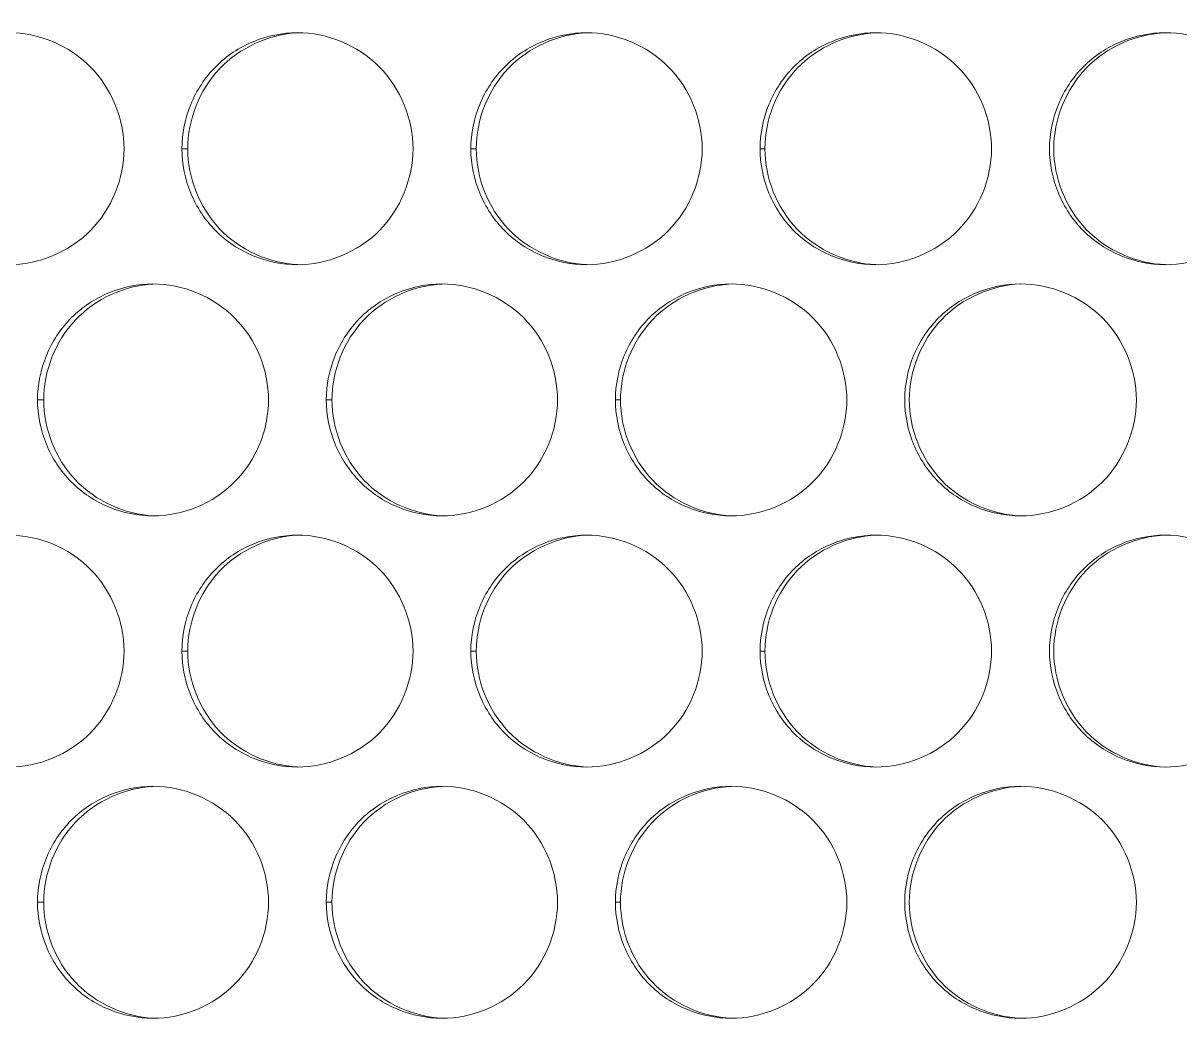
# Model space of a CAD drawing. Header units: millimetres. Extents: x 1177 to 4147, y 93 to 2194.
# Drawn here: x 1726.67 to 1756.59, y 1745.56 to 1771.54 of the extents above; entities that cross this region are included whole.
import ezdxf

# ---------------------------------------------------------------- set-up
doc = ezdxf.new("R2010")
doc.units = ezdxf.units.MM
doc.header["$LTSCALE"] = 0.1
doc.layers.get('0').update_dxf_attribs({"lineweight": 13})
doc.layers.add('标注', color=251, linetype='Continuous', lineweight=9)

msp = doc.modelspace()

# ---------------------------------------------------------------- linework, layer by layer
for radius, start, end in [(196.75, 204.56225, 43.01001), (177.334, 204.90538, 48.55999), (177.047, 204.9052, 48.6494), (168.077, 204.78787, 51.55568), (165.455, 204.70676, 52.44821), (156.5, 204.24844, 55.64881), (156.25, 204.23139, 55.74165), (155.11, 204.1505, 56.16753), (155, 204.14243, 56.20879)]:
    msp.add_arc((1812.49, 1686.895), radius, start, end)
at = {"layer": '标注'}
for p, q in [((1730.932, 1768.294), (1730.779, 1768.294)), ((1738.392, 1768.294), (1738.252, 1768.294)), ((1745.858, 1768.294), (1745.733, 1768.294)), ((1727.205, 1761.799), (1727.044, 1761.799)), ((1727.205, 1761.799), (1727.044, 1761.799)), ((1734.661, 1761.799), (1734.515, 1761.799)), ((1734.661, 1761.799), (1734.515, 1761.799)), ((1742.124, 1761.799), (1741.992, 1761.799)), ((1742.124, 1761.799), (1741.992, 1761.799)), ((1730.932, 1755.303), (1730.779, 1755.303)), ((1738.392, 1755.303), (1738.252, 1755.303)), ((1745.858, 1755.303), (1745.733, 1755.303)), ((1727.205, 1748.808), (1727.044, 1748.808)), ((1727.205, 1748.808), (1727.044, 1748.808)), ((1734.661, 1748.808), (1734.515, 1748.808)), ((1734.661, 1748.808), (1734.515, 1748.808)), ((1742.124, 1748.808), (1741.992, 1748.808)), ((1742.124, 1748.808), (1741.992, 1748.808))]:
    msp.add_line(p, q, dxfattribs=at)
msp.add_spline([(2027.49, 1819.182), (1864.296, 1806.369), (1766.772, 1737.15), (1658.757, 1615.796), (1597.49, 1595.163)], degree=3, dxfattribs=at)
for points, knots in [([(1729.285, 1768.294), (1729.285, 1769.059), (1728.65, 1770.65), (1727.06, 1771.294), (1726.298, 1771.294)], [0, 0, 0, 0, 0.50079, 1, 1, 1, 1]), ([(1733.772, 1771.29), (1733.033, 1771.253), (1731.525, 1770.578), (1730.932, 1769.036), (1730.932, 1768.294)], [0, 0, 0, 0, 0.499023, 1, 1, 1, 1]), ([(1736.757, 1768.294), (1736.757, 1769.059), (1736.122, 1770.651), (1734.53, 1771.294), (1733.767, 1771.294)], [0, 0, 0, 0, 0.500619, 1, 1, 1, 1]), ([(1741.248, 1771.291), (1740.506, 1771.257), (1738.989, 1770.586), (1738.392, 1769.039), (1738.392, 1768.294)], [0, 0, 0, 0, 0.499178, 1, 1, 1, 1]), ([(1744.236, 1768.294), (1744.236, 1769.059), (1743.599, 1770.652), (1742.007, 1771.294), (1741.244, 1771.294)], [0, 0, 0, 0, 0.500464, 1, 1, 1, 1]), ([(1748.73, 1771.291), (1747.986, 1771.261), (1746.46, 1770.593), (1745.858, 1769.041), (1745.858, 1768.294)], [0, 0, 0, 0, 0.499318, 1, 1, 1, 1]), ([(1751.721, 1768.294), (1751.721, 1769.059), (1751.083, 1770.652), (1749.491, 1771.294), (1748.726, 1771.294)], [0, 0, 0, 0, 0.500325, 1, 1, 1, 1]), ([(1756.218, 1771.292), (1755.471, 1771.265), (1753.937, 1770.601), (1753.33, 1769.043), (1753.33, 1768.294)], [0, 0, 0, 0, 0.499443, 1, 1, 1, 1]), ([(1759.212, 1768.294), (1759.212, 1769.059), (1758.573, 1770.653), (1756.979, 1771.294), (1756.215, 1771.294)], [0, 0, 0, 0, 0.500202, 1, 1, 1, 1]), ([(1732.625, 1771.062), (1732.265, 1770.913), (1731.595, 1770.473), (1731.158, 1769.801), (1731.009, 1769.441)], [0, 0, 0, 0, 0.499769, 1, 1, 1, 1]), ([(1740.1, 1771.062), (1739.741, 1770.913), (1739.07, 1770.473), (1738.632, 1769.801), (1738.483, 1769.441)], [0, 0, 0, 0, 0.499856, 1, 1, 1, 1]), ([(1747.582, 1771.062), (1747.222, 1770.913), (1746.551, 1770.473), (1746.112, 1769.801), (1745.964, 1769.441)], [0, 0, 0, 0, 0.499934, 1, 1, 1, 1]), ([(1755.069, 1771.062), (1754.71, 1770.913), (1754.038, 1770.473), (1753.599, 1769.801), (1753.45, 1769.441)], [0, 0, 0, 0, 0.500004, 1, 1, 1, 1]), ([(1726.298, 1765.294), (1727.06, 1765.294), (1728.65, 1765.937), (1729.285, 1767.529), (1729.285, 1768.294)], [0, 0, 0, 0, 0.49921, 1, 1, 1, 1]), ([(1730.932, 1768.294), (1730.932, 1767.551), (1731.525, 1766.009), (1733.033, 1765.335), (1733.772, 1765.297)], [0, 0, 0, 0, 0.500977, 1, 1, 1, 1]), ([(1733.767, 1765.294), (1734.53, 1765.294), (1736.122, 1765.936), (1736.757, 1767.529), (1736.757, 1768.294)], [0, 0, 0, 0, 0.499381, 1, 1, 1, 1]), ([(1738.392, 1768.294), (1738.392, 1767.549), (1738.989, 1766.002), (1740.506, 1765.331), (1741.248, 1765.297)], [0, 0, 0, 0, 0.500822, 1, 1, 1, 1]), ([(1741.244, 1765.294), (1742.007, 1765.294), (1743.599, 1765.936), (1744.236, 1767.529), (1744.236, 1768.294)], [0, 0, 0, 0, 0.499536, 1, 1, 1, 1]), ([(1745.858, 1768.294), (1745.858, 1767.547), (1746.46, 1765.994), (1747.986, 1765.327), (1748.73, 1765.296)], [0, 0, 0, 0, 0.500682, 1, 1, 1, 1]), ([(1748.726, 1765.294), (1749.491, 1765.294), (1751.083, 1765.935), (1751.721, 1767.529), (1751.721, 1768.294)], [0, 0, 0, 0, 0.499675, 1, 1, 1, 1]), ([(1753.33, 1768.294), (1753.33, 1767.545), (1753.937, 1765.987), (1755.471, 1765.323), (1756.218, 1765.296)], [0, 0, 0, 0, 0.500557, 1, 1, 1, 1]), ([(1756.215, 1765.294), (1756.979, 1765.294), (1758.573, 1765.935), (1759.212, 1767.529), (1759.212, 1768.294)], [0, 0, 0, 0, 0.499798, 1, 1, 1, 1]), ([(1731.009, 1767.147), (1731.158, 1766.787), (1731.595, 1766.115), (1732.265, 1765.675), (1732.625, 1765.526)], [0, 0, 0, 0, 0.500231, 1, 1, 1, 1]), ([(1738.483, 1767.147), (1738.632, 1766.787), (1739.07, 1766.115), (1739.741, 1765.675), (1740.1, 1765.526)], [0, 0, 0, 0, 0.500144, 1, 1, 1, 1]), ([(1745.964, 1767.147), (1746.112, 1766.787), (1746.551, 1766.115), (1747.222, 1765.675), (1747.582, 1765.526)], [0, 0, 0, 0, 0.500066, 1, 1, 1, 1]), ([(1753.45, 1767.147), (1753.599, 1766.787), (1754.038, 1766.115), (1754.71, 1765.675), (1755.069, 1765.526)], [0, 0, 0, 0, 0.499996, 1, 1, 1, 1]), ([(1730.036, 1764.795), (1729.299, 1764.755), (1727.795, 1764.079), (1727.205, 1762.54), (1727.205, 1761.799)], [0, 0, 0, 0, 0.49894, 1, 1, 1, 1]), ([(1730.036, 1764.795), (1729.299, 1764.755), (1727.795, 1764.079), (1727.205, 1762.54), (1727.205, 1761.799)], [0, 0, 0, 0, 0.49894, 1, 1, 1, 1]), ([(1728.889, 1764.567), (1728.531, 1764.417), (1727.861, 1763.977), (1727.423, 1763.306), (1727.275, 1762.946)], [0, 0, 0, 0, 0.499722, 1, 1, 1, 1]), ([(1728.889, 1764.567), (1728.531, 1764.417), (1727.861, 1763.977), (1727.423, 1763.306), (1727.275, 1762.946)], [0, 0, 0, 0, 0.499722, 1, 1, 1, 1]), ([(1733.02, 1761.799), (1733.02, 1762.564), (1732.385, 1764.156), (1730.794, 1764.799), (1730.032, 1764.799)], [0, 0, 0, 0, 0.500703, 1, 1, 1, 1]), ([(1733.02, 1761.799), (1733.02, 1762.564), (1732.385, 1764.156), (1730.794, 1764.799), (1730.032, 1764.799)], [0, 0, 0, 0, 0.500703, 1, 1, 1, 1]), ([(1737.509, 1764.795), (1736.769, 1764.76), (1735.256, 1764.087), (1734.661, 1762.542), (1734.661, 1761.799)], [0, 0, 0, 0, 0.499102, 1, 1, 1, 1]), ([(1737.509, 1764.795), (1736.769, 1764.76), (1735.256, 1764.087), (1734.661, 1762.542), (1734.661, 1761.799)], [0, 0, 0, 0, 0.499102, 1, 1, 1, 1]), ([(1736.361, 1764.567), (1736.002, 1764.417), (1735.332, 1763.978), (1734.894, 1763.306), (1734.745, 1762.946)], [0, 0, 0, 0, 0.499813, 1, 1, 1, 1]), ([(1736.361, 1764.567), (1736.002, 1764.417), (1735.332, 1763.978), (1734.894, 1763.306), (1734.745, 1762.946)], [0, 0, 0, 0, 0.499813, 1, 1, 1, 1]), ([(1740.496, 1761.799), (1740.496, 1762.564), (1739.86, 1764.156), (1738.268, 1764.799), (1737.505, 1764.799)], [0, 0, 0, 0, 0.50054, 1, 1, 1, 1]), ([(1740.496, 1761.799), (1740.496, 1762.564), (1739.86, 1764.156), (1738.268, 1764.799), (1737.505, 1764.799)], [0, 0, 0, 0, 0.50054, 1, 1, 1, 1]), ([(1744.988, 1764.796), (1744.245, 1764.764), (1742.724, 1764.094), (1742.124, 1762.545), (1742.124, 1761.799)], [0, 0, 0, 0, 0.49925, 1, 1, 1, 1]), ([(1744.988, 1764.796), (1744.245, 1764.764), (1742.724, 1764.094), (1742.124, 1762.545), (1742.124, 1761.799)], [0, 0, 0, 0, 0.49925, 1, 1, 1, 1]), ([(1743.84, 1764.567), (1743.481, 1764.418), (1742.81, 1763.978), (1742.371, 1763.306), (1742.222, 1762.946)], [0, 0, 0, 0, 0.499896, 1, 1, 1, 1]), ([(1743.84, 1764.567), (1743.481, 1764.418), (1742.81, 1763.978), (1742.371, 1763.306), (1742.222, 1762.946)], [0, 0, 0, 0, 0.499896, 1, 1, 1, 1]), ([(1747.978, 1761.799), (1747.978, 1762.564), (1747.341, 1764.157), (1745.748, 1764.799), (1744.984, 1764.799)], [0, 0, 0, 0, 0.500393, 1, 1, 1, 1]), ([(1747.978, 1761.799), (1747.978, 1762.564), (1747.341, 1764.157), (1745.748, 1764.799), (1744.984, 1764.799)], [0, 0, 0, 0, 0.500393, 1, 1, 1, 1]), ([(1752.474, 1764.797), (1751.728, 1764.768), (1750.198, 1764.102), (1749.593, 1762.547), (1749.593, 1761.799)], [0, 0, 0, 0, 0.499382, 1, 1, 1, 1]), ([(1752.474, 1764.797), (1751.728, 1764.768), (1750.198, 1764.102), (1749.593, 1762.547), (1749.593, 1761.799)], [0, 0, 0, 0, 0.499382, 1, 1, 1, 1]), ([(1751.325, 1764.567), (1750.965, 1764.418), (1750.294, 1763.978), (1749.855, 1763.306), (1749.706, 1762.946)], [0, 0, 0, 0, 0.49997, 1, 1, 1, 1]), ([(1751.325, 1764.567), (1750.965, 1764.418), (1750.294, 1763.978), (1749.855, 1763.306), (1749.706, 1762.946)], [0, 0, 0, 0, 0.49997, 1, 1, 1, 1]), ([(1755.466, 1761.799), (1755.466, 1762.564), (1754.827, 1764.157), (1753.234, 1764.799), (1752.47, 1764.799)], [0, 0, 0, 0, 0.500261, 1, 1, 1, 1]), ([(1755.466, 1761.799), (1755.466, 1762.564), (1754.827, 1764.157), (1753.234, 1764.799), (1752.47, 1764.799)], [0, 0, 0, 0, 0.500261, 1, 1, 1, 1]), ([(1727.205, 1761.799), (1727.205, 1761.057), (1727.795, 1759.518), (1729.299, 1758.842), (1730.036, 1758.803)], [0, 0, 0, 0, 0.50106, 1, 1, 1, 1]), ([(1727.205, 1761.799), (1727.205, 1761.057), (1727.795, 1759.518), (1729.299, 1758.842), (1730.036, 1758.803)], [0, 0, 0, 0, 0.50106, 1, 1, 1, 1]), ([(1730.032, 1758.799), (1730.794, 1758.799), (1732.385, 1759.442), (1733.02, 1761.034), (1733.02, 1761.799)], [0, 0, 0, 0, 0.499297, 1, 1, 1, 1]), ([(1730.032, 1758.799), (1730.794, 1758.799), (1732.385, 1759.442), (1733.02, 1761.034), (1733.02, 1761.799)], [0, 0, 0, 0, 0.499297, 1, 1, 1, 1]), ([(1734.661, 1761.799), (1734.661, 1761.055), (1735.256, 1759.51), (1736.769, 1758.838), (1737.509, 1758.802)], [0, 0, 0, 0, 0.500898, 1, 1, 1, 1]), ([(1734.661, 1761.799), (1734.661, 1761.055), (1735.256, 1759.51), (1736.769, 1758.838), (1737.509, 1758.802)], [0, 0, 0, 0, 0.500898, 1, 1, 1, 1]), ([(1737.505, 1758.799), (1738.268, 1758.799), (1739.86, 1759.441), (1740.496, 1761.034), (1740.496, 1761.799)], [0, 0, 0, 0, 0.49946, 1, 1, 1, 1]), ([(1737.505, 1758.799), (1738.268, 1758.799), (1739.86, 1759.441), (1740.496, 1761.034), (1740.496, 1761.799)], [0, 0, 0, 0, 0.49946, 1, 1, 1, 1]), ([(1742.124, 1761.799), (1742.124, 1761.053), (1742.724, 1759.503), (1744.245, 1758.833), (1744.988, 1758.801)], [0, 0, 0, 0, 0.50075, 1, 1, 1, 1]), ([(1742.124, 1761.799), (1742.124, 1761.053), (1742.724, 1759.503), (1744.245, 1758.833), (1744.988, 1758.801)], [0, 0, 0, 0, 0.50075, 1, 1, 1, 1]), ([(1744.984, 1758.799), (1745.748, 1758.799), (1747.341, 1759.44), (1747.978, 1761.033), (1747.978, 1761.799)], [0, 0, 0, 0, 0.499607, 1, 1, 1, 1]), ([(1744.984, 1758.799), (1745.748, 1758.799), (1747.341, 1759.44), (1747.978, 1761.033), (1747.978, 1761.799)], [0, 0, 0, 0, 0.499607, 1, 1, 1, 1]), ([(1749.593, 1761.799), (1749.593, 1761.051), (1750.198, 1759.495), (1751.728, 1758.829), (1752.474, 1758.801)], [0, 0, 0, 0, 0.500618, 1, 1, 1, 1]), ([(1749.593, 1761.799), (1749.593, 1761.051), (1750.198, 1759.495), (1751.728, 1758.829), (1752.474, 1758.801)], [0, 0, 0, 0, 0.500618, 1, 1, 1, 1]), ([(1752.47, 1758.799), (1753.234, 1758.799), (1754.827, 1759.44), (1755.466, 1761.033), (1755.466, 1761.799)], [0, 0, 0, 0, 0.499739, 1, 1, 1, 1]), ([(1752.47, 1758.799), (1753.234, 1758.799), (1754.827, 1759.44), (1755.466, 1761.033), (1755.466, 1761.799)], [0, 0, 0, 0, 0.499739, 1, 1, 1, 1]), ([(1727.275, 1760.651), (1727.423, 1760.292), (1727.861, 1759.62), (1728.531, 1759.18), (1728.889, 1759.03)], [0, 0, 0, 0, 0.500278, 1, 1, 1, 1]), ([(1727.275, 1760.651), (1727.423, 1760.292), (1727.861, 1759.62), (1728.531, 1759.18), (1728.889, 1759.03)], [0, 0, 0, 0, 0.500278, 1, 1, 1, 1]), ([(1734.745, 1760.651), (1734.894, 1760.291), (1735.332, 1759.62), (1736.002, 1759.18), (1736.361, 1759.03)], [0, 0, 0, 0, 0.500187, 1, 1, 1, 1]), ([(1734.745, 1760.651), (1734.894, 1760.291), (1735.332, 1759.62), (1736.002, 1759.18), (1736.361, 1759.03)], [0, 0, 0, 0, 0.500187, 1, 1, 1, 1]), ([(1742.222, 1760.651), (1742.371, 1760.291), (1742.81, 1759.62), (1743.481, 1759.18), (1743.84, 1759.03)], [0, 0, 0, 0, 0.500104, 1, 1, 1, 1]), ([(1742.222, 1760.651), (1742.371, 1760.291), (1742.81, 1759.62), (1743.481, 1759.18), (1743.84, 1759.03)], [0, 0, 0, 0, 0.500104, 1, 1, 1, 1]), ([(1749.706, 1760.651), (1749.855, 1760.291), (1750.294, 1759.619), (1750.965, 1759.18), (1751.325, 1759.03)], [0, 0, 0, 0, 0.50003, 1, 1, 1, 1]), ([(1749.706, 1760.651), (1749.855, 1760.291), (1750.294, 1759.619), (1750.965, 1759.18), (1751.325, 1759.03)], [0, 0, 0, 0, 0.50003, 1, 1, 1, 1]), ([(1729.285, 1755.303), (1729.285, 1756.068), (1728.65, 1757.66), (1727.06, 1758.303), (1726.298, 1758.303)], [0, 0, 0, 0, 0.50079, 1, 1, 1, 1]), ([(1733.772, 1758.3), (1733.033, 1758.262), (1731.525, 1757.588), (1730.932, 1756.046), (1730.932, 1755.303)], [0, 0, 0, 0, 0.499023, 1, 1, 1, 1]), ([(1736.757, 1755.303), (1736.757, 1756.068), (1736.122, 1757.661), (1734.53, 1758.303), (1733.767, 1758.303)], [0, 0, 0, 0, 0.500619, 1, 1, 1, 1]), ([(1741.248, 1758.3), (1740.506, 1758.266), (1738.989, 1757.595), (1738.392, 1756.048), (1738.392, 1755.303)], [0, 0, 0, 0, 0.499178, 1, 1, 1, 1]), ([(1744.236, 1755.303), (1744.236, 1756.069), (1743.599, 1757.661), (1742.007, 1758.303), (1741.244, 1758.303)], [0, 0, 0, 0, 0.500464, 1, 1, 1, 1]), ([(1748.73, 1758.301), (1747.986, 1758.271), (1746.46, 1757.603), (1745.858, 1756.05), (1745.858, 1755.303)], [0, 0, 0, 0, 0.499318, 1, 1, 1, 1]), ([(1751.721, 1755.303), (1751.721, 1756.069), (1751.083, 1757.662), (1749.491, 1758.303), (1748.726, 1758.303)], [0, 0, 0, 0, 0.500325, 1, 1, 1, 1]), ([(1756.218, 1758.302), (1755.471, 1758.275), (1753.937, 1757.61), (1753.33, 1756.053), (1753.33, 1755.303)], [0, 0, 0, 0, 0.499443, 1, 1, 1, 1]), ([(1759.212, 1755.303), (1759.212, 1756.069), (1758.573, 1757.663), (1756.979, 1758.303), (1756.215, 1758.303)], [0, 0, 0, 0, 0.500202, 1, 1, 1, 1]), ([(1732.625, 1758.072), (1732.265, 1757.922), (1731.595, 1757.482), (1731.158, 1756.811), (1731.009, 1756.451)], [0, 0, 0, 0, 0.499769, 1, 1, 1, 1]), ([(1740.1, 1758.072), (1739.741, 1757.922), (1739.07, 1757.482), (1738.632, 1756.811), (1738.483, 1756.451)], [0, 0, 0, 0, 0.499856, 1, 1, 1, 1]), ([(1747.582, 1758.072), (1747.222, 1757.922), (1746.551, 1757.483), (1746.112, 1756.811), (1745.964, 1756.451)], [0, 0, 0, 0, 0.499934, 1, 1, 1, 1]), ([(1755.069, 1758.072), (1754.71, 1757.922), (1754.038, 1757.483), (1753.599, 1756.811), (1753.45, 1756.451)], [0, 0, 0, 0, 0.500004, 1, 1, 1, 1]), ([(1726.298, 1752.303), (1727.06, 1752.303), (1728.65, 1752.947), (1729.285, 1754.539), (1729.285, 1755.303)], [0, 0, 0, 0, 0.49921, 1, 1, 1, 1]), ([(1730.932, 1755.303), (1730.932, 1754.561), (1731.525, 1753.019), (1733.033, 1752.345), (1733.772, 1752.307)], [0, 0, 0, 0, 0.500977, 1, 1, 1, 1]), ([(1733.767, 1752.303), (1734.53, 1752.303), (1736.122, 1752.946), (1736.757, 1754.538), (1736.757, 1755.303)], [0, 0, 0, 0, 0.499381, 1, 1, 1, 1]), ([(1738.392, 1755.303), (1738.392, 1754.559), (1738.989, 1753.011), (1740.506, 1752.34), (1741.248, 1752.306)], [0, 0, 0, 0, 0.500822, 1, 1, 1, 1]), ([(1741.244, 1752.303), (1742.007, 1752.303), (1743.599, 1752.945), (1744.236, 1754.538), (1744.236, 1755.303)], [0, 0, 0, 0, 0.499536, 1, 1, 1, 1]), ([(1745.858, 1755.303), (1745.858, 1754.556), (1746.46, 1753.004), (1747.986, 1752.336), (1748.73, 1752.306)], [0, 0, 0, 0, 0.500682, 1, 1, 1, 1]), ([(1748.726, 1752.303), (1749.491, 1752.303), (1751.083, 1752.945), (1751.721, 1754.538), (1751.721, 1755.303)], [0, 0, 0, 0, 0.499675, 1, 1, 1, 1]), ([(1753.33, 1755.303), (1753.33, 1754.554), (1753.937, 1752.997), (1755.471, 1752.332), (1756.218, 1752.305)], [0, 0, 0, 0, 0.500557, 1, 1, 1, 1]), ([(1756.215, 1752.303), (1756.979, 1752.303), (1758.573, 1752.944), (1759.212, 1754.538), (1759.212, 1755.303)], [0, 0, 0, 0, 0.499798, 1, 1, 1, 1]), ([(1731.009, 1754.156), (1731.158, 1753.796), (1731.595, 1753.125), (1732.265, 1752.685), (1732.625, 1752.535)], [0, 0, 0, 0, 0.500231, 1, 1, 1, 1]), ([(1738.483, 1754.156), (1738.632, 1753.796), (1739.07, 1753.124), (1739.741, 1752.685), (1740.1, 1752.535)], [0, 0, 0, 0, 0.500144, 1, 1, 1, 1]), ([(1745.964, 1754.156), (1746.112, 1753.796), (1746.551, 1753.124), (1747.222, 1752.685), (1747.582, 1752.535)], [0, 0, 0, 0, 0.500066, 1, 1, 1, 1]), ([(1753.45, 1754.156), (1753.599, 1753.796), (1754.038, 1753.124), (1754.71, 1752.685), (1755.069, 1752.535)], [0, 0, 0, 0, 0.499996, 1, 1, 1, 1]), ([(1730.036, 1751.804), (1729.299, 1751.765), (1727.795, 1751.089), (1727.205, 1749.55), (1727.205, 1748.808)], [0, 0, 0, 0, 0.49894, 1, 1, 1, 1]), ([(1730.036, 1751.804), (1729.299, 1751.765), (1727.795, 1751.089), (1727.205, 1749.55), (1727.205, 1748.808)], [0, 0, 0, 0, 0.49894, 1, 1, 1, 1]), ([(1733.02, 1748.808), (1733.02, 1749.573), (1732.385, 1751.165), (1730.794, 1751.808), (1730.032, 1751.808)], [0, 0, 0, 0, 0.500703, 1, 1, 1, 1]), ([(1733.02, 1748.808), (1733.02, 1749.573), (1732.385, 1751.165), (1730.794, 1751.808), (1730.032, 1751.808)], [0, 0, 0, 0, 0.500703, 1, 1, 1, 1]), ([(1737.509, 1751.805), (1736.769, 1751.769), (1735.256, 1751.097), (1734.661, 1749.552), (1734.661, 1748.808)], [0, 0, 0, 0, 0.499102, 1, 1, 1, 1]), ([(1737.509, 1751.805), (1736.769, 1751.769), (1735.256, 1751.097), (1734.661, 1749.552), (1734.661, 1748.808)], [0, 0, 0, 0, 0.499102, 1, 1, 1, 1]), ([(1740.496, 1748.808), (1740.496, 1749.573), (1739.86, 1751.166), (1738.268, 1751.808), (1737.505, 1751.808)], [0, 0, 0, 0, 0.50054, 1, 1, 1, 1]), ([(1740.496, 1748.808), (1740.496, 1749.573), (1739.86, 1751.166), (1738.268, 1751.808), (1737.505, 1751.808)], [0, 0, 0, 0, 0.50054, 1, 1, 1, 1]), ([(1744.988, 1751.806), (1744.245, 1751.773), (1742.724, 1751.104), (1742.124, 1749.554), (1742.124, 1748.808)], [0, 0, 0, 0, 0.49925, 1, 1, 1, 1]), ([(1744.988, 1751.806), (1744.245, 1751.773), (1742.724, 1751.104), (1742.124, 1749.554), (1742.124, 1748.808)], [0, 0, 0, 0, 0.49925, 1, 1, 1, 1]), ([(1747.978, 1748.808), (1747.978, 1749.573), (1747.341, 1751.167), (1745.748, 1751.808), (1744.984, 1751.808)], [0, 0, 0, 0, 0.500393, 1, 1, 1, 1]), ([(1747.978, 1748.808), (1747.978, 1749.573), (1747.341, 1751.167), (1745.748, 1751.808), (1744.984, 1751.808)], [0, 0, 0, 0, 0.500393, 1, 1, 1, 1]), ([(1752.474, 1751.806), (1751.728, 1751.777), (1750.198, 1751.111), (1749.593, 1749.556), (1749.593, 1748.808)], [0, 0, 0, 0, 0.499382, 1, 1, 1, 1]), ([(1752.474, 1751.806), (1751.728, 1751.777), (1750.198, 1751.111), (1749.593, 1749.556), (1749.593, 1748.808)], [0, 0, 0, 0, 0.499382, 1, 1, 1, 1]), ([(1755.466, 1748.808), (1755.466, 1749.573), (1754.827, 1751.167), (1753.234, 1751.808), (1752.47, 1751.808)], [0, 0, 0, 0, 0.500261, 1, 1, 1, 1]), ([(1755.466, 1748.808), (1755.466, 1749.573), (1754.827, 1751.167), (1753.234, 1751.808), (1752.47, 1751.808)], [0, 0, 0, 0, 0.500261, 1, 1, 1, 1]), ([(1728.889, 1751.576), (1728.531, 1751.427), (1727.861, 1750.987), (1727.423, 1750.315), (1727.275, 1749.955)], [0, 0, 0, 0, 0.499722, 1, 1, 1, 1]), ([(1728.889, 1751.576), (1728.531, 1751.427), (1727.861, 1750.987), (1727.423, 1750.315), (1727.275, 1749.955)], [0, 0, 0, 0, 0.499722, 1, 1, 1, 1]), ([(1736.361, 1751.576), (1736.002, 1751.427), (1735.332, 1750.987), (1734.894, 1750.315), (1734.745, 1749.955)], [0, 0, 0, 0, 0.499813, 1, 1, 1, 1]), ([(1736.361, 1751.576), (1736.002, 1751.427), (1735.332, 1750.987), (1734.894, 1750.315), (1734.745, 1749.955)], [0, 0, 0, 0, 0.499813, 1, 1, 1, 1]), ([(1743.84, 1751.576), (1743.481, 1751.427), (1742.81, 1750.987), (1742.371, 1750.315), (1742.222, 1749.955)], [0, 0, 0, 0, 0.499896, 1, 1, 1, 1]), ([(1743.84, 1751.576), (1743.481, 1751.427), (1742.81, 1750.987), (1742.371, 1750.315), (1742.222, 1749.955)], [0, 0, 0, 0, 0.499896, 1, 1, 1, 1]), ([(1751.325, 1751.576), (1750.965, 1751.427), (1750.294, 1750.987), (1749.855, 1750.315), (1749.706, 1749.955)], [0, 0, 0, 0, 0.49997, 1, 1, 1, 1]), ([(1751.325, 1751.576), (1750.965, 1751.427), (1750.294, 1750.987), (1749.855, 1750.315), (1749.706, 1749.955)], [0, 0, 0, 0, 0.49997, 1, 1, 1, 1]), ([(1727.205, 1748.808), (1727.205, 1748.067), (1727.795, 1746.527), (1729.299, 1745.851), (1730.036, 1745.812)], [0, 0, 0, 0, 0.50106, 1, 1, 1, 1]), ([(1727.205, 1748.808), (1727.205, 1748.067), (1727.795, 1746.527), (1729.299, 1745.851), (1730.036, 1745.812)], [0, 0, 0, 0, 0.50106, 1, 1, 1, 1]), ([(1730.032, 1745.808), (1730.794, 1745.808), (1732.385, 1746.451), (1733.02, 1748.043), (1733.02, 1748.808)], [0, 0, 0, 0, 0.499297, 1, 1, 1, 1]), ([(1730.032, 1745.808), (1730.794, 1745.808), (1732.385, 1746.451), (1733.02, 1748.043), (1733.02, 1748.808)], [0, 0, 0, 0, 0.499297, 1, 1, 1, 1]), ([(1734.661, 1748.808), (1734.661, 1748.065), (1735.256, 1746.52), (1736.769, 1745.847), (1737.509, 1745.812)], [0, 0, 0, 0, 0.500898, 1, 1, 1, 1]), ([(1734.661, 1748.808), (1734.661, 1748.065), (1735.256, 1746.52), (1736.769, 1745.847), (1737.509, 1745.812)], [0, 0, 0, 0, 0.500898, 1, 1, 1, 1]), ([(1737.505, 1745.808), (1738.268, 1745.808), (1739.86, 1746.451), (1740.496, 1748.043), (1740.496, 1748.808)], [0, 0, 0, 0, 0.49946, 1, 1, 1, 1]), ([(1737.505, 1745.808), (1738.268, 1745.808), (1739.86, 1746.451), (1740.496, 1748.043), (1740.496, 1748.808)], [0, 0, 0, 0, 0.49946, 1, 1, 1, 1]), ([(1742.124, 1748.808), (1742.124, 1748.062), (1742.724, 1746.512), (1744.245, 1745.843), (1744.988, 1745.811)], [0, 0, 0, 0, 0.50075, 1, 1, 1, 1]), ([(1742.124, 1748.808), (1742.124, 1748.062), (1742.724, 1746.512), (1744.245, 1745.843), (1744.988, 1745.811)], [0, 0, 0, 0, 0.50075, 1, 1, 1, 1]), ([(1744.984, 1745.808), (1745.748, 1745.808), (1747.341, 1746.45), (1747.978, 1748.043), (1747.978, 1748.808)], [0, 0, 0, 0, 0.499607, 1, 1, 1, 1]), ([(1744.984, 1745.808), (1745.748, 1745.808), (1747.341, 1746.45), (1747.978, 1748.043), (1747.978, 1748.808)], [0, 0, 0, 0, 0.499607, 1, 1, 1, 1]), ([(1749.593, 1748.808), (1749.593, 1748.06), (1750.198, 1746.505), (1751.728, 1745.839), (1752.474, 1745.81)], [0, 0, 0, 0, 0.500618, 1, 1, 1, 1]), ([(1749.593, 1748.808), (1749.593, 1748.06), (1750.198, 1746.505), (1751.728, 1745.839), (1752.474, 1745.81)], [0, 0, 0, 0, 0.500618, 1, 1, 1, 1]), ([(1752.47, 1745.808), (1753.234, 1745.808), (1754.827, 1746.449), (1755.466, 1748.043), (1755.466, 1748.808)], [0, 0, 0, 0, 0.499739, 1, 1, 1, 1]), ([(1752.47, 1745.808), (1753.234, 1745.808), (1754.827, 1746.449), (1755.466, 1748.043), (1755.466, 1748.808)], [0, 0, 0, 0, 0.499739, 1, 1, 1, 1]), ([(1727.275, 1747.661), (1727.423, 1747.301), (1727.861, 1746.63), (1728.531, 1746.189), (1728.889, 1746.04)], [0, 0, 0, 0, 0.500278, 1, 1, 1, 1]), ([(1727.275, 1747.661), (1727.423, 1747.301), (1727.861, 1746.63), (1728.531, 1746.189), (1728.889, 1746.04)], [0, 0, 0, 0, 0.500278, 1, 1, 1, 1]), ([(1734.745, 1747.661), (1734.894, 1747.301), (1735.332, 1746.629), (1736.002, 1746.189), (1736.361, 1746.04)], [0, 0, 0, 0, 0.500187, 1, 1, 1, 1]), ([(1734.745, 1747.661), (1734.894, 1747.301), (1735.332, 1746.629), (1736.002, 1746.189), (1736.361, 1746.04)], [0, 0, 0, 0, 0.500187, 1, 1, 1, 1]), ([(1742.222, 1747.661), (1742.371, 1747.301), (1742.81, 1746.629), (1743.481, 1746.189), (1743.84, 1746.04)], [0, 0, 0, 0, 0.500104, 1, 1, 1, 1]), ([(1742.222, 1747.661), (1742.371, 1747.301), (1742.81, 1746.629), (1743.481, 1746.189), (1743.84, 1746.04)], [0, 0, 0, 0, 0.500104, 1, 1, 1, 1]), ([(1749.706, 1747.661), (1749.855, 1747.301), (1750.294, 1746.629), (1750.965, 1746.189), (1751.325, 1746.04)], [0, 0, 0, 0, 0.50003, 1, 1, 1, 1]), ([(1749.706, 1747.661), (1749.855, 1747.301), (1750.294, 1746.629), (1750.965, 1746.189), (1751.325, 1746.04)], [0, 0, 0, 0, 0.50003, 1, 1, 1, 1])]:
    msp.add_open_spline(points, degree=3, knots=knots, dxfattribs=at)
for points in [[(1733.767, 1771.294), (1733.379, 1771.294), (1732.983, 1771.211), (1732.625, 1771.062)], [(1741.244, 1771.294), (1740.855, 1771.294), (1740.459, 1771.211), (1740.1, 1771.062)], [(1748.726, 1771.294), (1748.337, 1771.294), (1747.941, 1771.211), (1747.582, 1771.062)], [(1756.215, 1771.294), (1755.825, 1771.294), (1755.429, 1771.211), (1755.069, 1771.062)], [(1731.009, 1769.441), (1730.86, 1769.08), (1730.779, 1768.684), (1730.779, 1768.294)], [(1738.483, 1769.441), (1738.334, 1769.081), (1738.252, 1768.684), (1738.252, 1768.294)], [(1745.964, 1769.441), (1745.814, 1769.081), (1745.733, 1768.684), (1745.733, 1768.294)], [(1753.45, 1769.441), (1753.301, 1769.081), (1753.219, 1768.684), (1753.219, 1768.294)], [(1730.779, 1768.294), (1730.779, 1767.904), (1730.86, 1767.507), (1731.009, 1767.147)], [(1738.252, 1768.294), (1738.252, 1767.904), (1738.334, 1767.507), (1738.483, 1767.147)], [(1745.733, 1768.294), (1745.733, 1767.904), (1745.814, 1767.507), (1745.964, 1767.147)], [(1753.219, 1768.294), (1753.219, 1767.904), (1753.301, 1767.507), (1753.45, 1767.147)], [(1732.625, 1765.526), (1732.983, 1765.376), (1733.379, 1765.294), (1733.767, 1765.294)], [(1740.1, 1765.526), (1740.459, 1765.376), (1740.855, 1765.294), (1741.244, 1765.294)], [(1747.582, 1765.526), (1747.941, 1765.376), (1748.337, 1765.294), (1748.726, 1765.294)], [(1755.069, 1765.526), (1755.429, 1765.376), (1755.825, 1765.294), (1756.215, 1765.294)], [(1730.032, 1764.799), (1729.643, 1764.799), (1729.248, 1764.716), (1728.889, 1764.567)], [(1730.032, 1764.799), (1729.643, 1764.799), (1729.248, 1764.716), (1728.889, 1764.567)], [(1737.505, 1764.799), (1737.116, 1764.799), (1736.72, 1764.716), (1736.361, 1764.567)], [(1737.505, 1764.799), (1737.116, 1764.799), (1736.72, 1764.716), (1736.361, 1764.567)], [(1744.984, 1764.799), (1744.595, 1764.799), (1744.2, 1764.716), (1743.84, 1764.567)], [(1744.984, 1764.799), (1744.595, 1764.799), (1744.2, 1764.716), (1743.84, 1764.567)], [(1752.47, 1764.799), (1752.081, 1764.799), (1751.685, 1764.716), (1751.325, 1764.567)], [(1752.47, 1764.799), (1752.081, 1764.799), (1751.685, 1764.716), (1751.325, 1764.567)], [(1727.275, 1762.946), (1727.126, 1762.585), (1727.044, 1762.189), (1727.044, 1761.799)], [(1727.275, 1762.946), (1727.126, 1762.585), (1727.044, 1762.189), (1727.044, 1761.799)], [(1734.745, 1762.946), (1734.596, 1762.585), (1734.515, 1762.189), (1734.515, 1761.799)], [(1734.745, 1762.946), (1734.596, 1762.585), (1734.515, 1762.189), (1734.515, 1761.799)], [(1742.222, 1762.946), (1742.074, 1762.585), (1741.992, 1762.189), (1741.992, 1761.799)], [(1742.222, 1762.946), (1742.074, 1762.585), (1741.992, 1762.189), (1741.992, 1761.799)], [(1749.706, 1762.946), (1749.557, 1762.585), (1749.475, 1762.189), (1749.475, 1761.799)], [(1749.706, 1762.946), (1749.557, 1762.585), (1749.475, 1762.189), (1749.475, 1761.799)], [(1727.044, 1761.799), (1727.044, 1761.409), (1727.126, 1761.012), (1727.275, 1760.651)], [(1727.044, 1761.799), (1727.044, 1761.409), (1727.126, 1761.012), (1727.275, 1760.651)], [(1734.515, 1761.799), (1734.515, 1761.409), (1734.596, 1761.012), (1734.745, 1760.651)], [(1734.515, 1761.799), (1734.515, 1761.409), (1734.596, 1761.012), (1734.745, 1760.651)], [(1741.992, 1761.799), (1741.992, 1761.409), (1742.074, 1761.012), (1742.222, 1760.651)], [(1741.992, 1761.799), (1741.992, 1761.409), (1742.074, 1761.012), (1742.222, 1760.651)], [(1749.475, 1761.799), (1749.475, 1761.409), (1749.557, 1761.012), (1749.706, 1760.651)], [(1749.475, 1761.799), (1749.475, 1761.409), (1749.557, 1761.012), (1749.706, 1760.651)], [(1728.889, 1759.03), (1729.248, 1758.881), (1729.643, 1758.799), (1730.032, 1758.799)], [(1728.889, 1759.03), (1729.248, 1758.881), (1729.643, 1758.799), (1730.032, 1758.799)], [(1736.361, 1759.03), (1736.72, 1758.881), (1737.116, 1758.799), (1737.505, 1758.799)], [(1736.361, 1759.03), (1736.72, 1758.881), (1737.116, 1758.799), (1737.505, 1758.799)], [(1743.84, 1759.03), (1744.2, 1758.881), (1744.595, 1758.799), (1744.984, 1758.799)], [(1743.84, 1759.03), (1744.2, 1758.881), (1744.595, 1758.799), (1744.984, 1758.799)], [(1751.325, 1759.03), (1751.685, 1758.881), (1752.081, 1758.799), (1752.47, 1758.799)], [(1751.325, 1759.03), (1751.685, 1758.881), (1752.081, 1758.799), (1752.47, 1758.799)], [(1733.767, 1758.303), (1733.379, 1758.303), (1732.983, 1758.221), (1732.625, 1758.072)], [(1741.244, 1758.303), (1740.855, 1758.303), (1740.459, 1758.221), (1740.1, 1758.072)], [(1748.726, 1758.303), (1748.337, 1758.303), (1747.941, 1758.221), (1747.582, 1758.072)], [(1756.215, 1758.303), (1755.825, 1758.303), (1755.429, 1758.221), (1755.069, 1758.072)], [(1731.009, 1756.451), (1730.86, 1756.09), (1730.779, 1755.693), (1730.779, 1755.303)], [(1738.483, 1756.451), (1738.334, 1756.09), (1738.252, 1755.693), (1738.252, 1755.303)], [(1745.964, 1756.451), (1745.814, 1756.09), (1745.733, 1755.694), (1745.733, 1755.303)], [(1753.45, 1756.451), (1753.301, 1756.09), (1753.219, 1755.694), (1753.219, 1755.303)], [(1730.779, 1755.303), (1730.779, 1754.913), (1730.86, 1754.517), (1731.009, 1754.156)], [(1738.252, 1755.303), (1738.252, 1754.913), (1738.334, 1754.517), (1738.483, 1754.156)], [(1745.733, 1755.303), (1745.733, 1754.913), (1745.814, 1754.517), (1745.964, 1754.156)], [(1753.219, 1755.303), (1753.219, 1754.913), (1753.301, 1754.517), (1753.45, 1754.156)], [(1732.625, 1752.535), (1732.983, 1752.386), (1733.379, 1752.303), (1733.767, 1752.303)], [(1740.1, 1752.535), (1740.459, 1752.386), (1740.855, 1752.303), (1741.244, 1752.303)], [(1747.582, 1752.535), (1747.941, 1752.386), (1748.337, 1752.303), (1748.726, 1752.303)], [(1755.069, 1752.535), (1755.429, 1752.386), (1755.825, 1752.303), (1756.215, 1752.303)], [(1730.032, 1751.808), (1729.643, 1751.808), (1729.248, 1751.726), (1728.889, 1751.576)], [(1730.032, 1751.808), (1729.643, 1751.808), (1729.248, 1751.726), (1728.889, 1751.576)], [(1737.505, 1751.808), (1737.116, 1751.808), (1736.72, 1751.726), (1736.361, 1751.576)], [(1737.505, 1751.808), (1737.116, 1751.808), (1736.72, 1751.726), (1736.361, 1751.576)], [(1744.984, 1751.808), (1744.595, 1751.808), (1744.2, 1751.726), (1743.84, 1751.576)], [(1744.984, 1751.808), (1744.595, 1751.808), (1744.2, 1751.726), (1743.84, 1751.576)], [(1752.47, 1751.808), (1752.081, 1751.808), (1751.685, 1751.726), (1751.325, 1751.576)], [(1752.47, 1751.808), (1752.081, 1751.808), (1751.685, 1751.726), (1751.325, 1751.576)], [(1727.275, 1749.955), (1727.126, 1749.595), (1727.044, 1749.198), (1727.044, 1748.808)], [(1727.275, 1749.955), (1727.126, 1749.595), (1727.044, 1749.198), (1727.044, 1748.808)], [(1734.745, 1749.955), (1734.596, 1749.595), (1734.515, 1749.198), (1734.515, 1748.808)], [(1734.745, 1749.955), (1734.596, 1749.595), (1734.515, 1749.198), (1734.515, 1748.808)], [(1742.222, 1749.955), (1742.074, 1749.595), (1741.992, 1749.198), (1741.992, 1748.808)], [(1742.222, 1749.955), (1742.074, 1749.595), (1741.992, 1749.198), (1741.992, 1748.808)], [(1749.706, 1749.955), (1749.557, 1749.595), (1749.475, 1749.198), (1749.475, 1748.808)], [(1749.706, 1749.955), (1749.557, 1749.595), (1749.475, 1749.198), (1749.475, 1748.808)], [(1727.044, 1748.808), (1727.044, 1748.418), (1727.126, 1748.022), (1727.275, 1747.661)], [(1727.044, 1748.808), (1727.044, 1748.418), (1727.126, 1748.022), (1727.275, 1747.661)], [(1734.515, 1748.808), (1734.515, 1748.418), (1734.596, 1748.022), (1734.745, 1747.661)], [(1734.515, 1748.808), (1734.515, 1748.418), (1734.596, 1748.022), (1734.745, 1747.661)], [(1741.992, 1748.808), (1741.992, 1748.418), (1742.074, 1748.021), (1742.222, 1747.661)], [(1741.992, 1748.808), (1741.992, 1748.418), (1742.074, 1748.021), (1742.222, 1747.661)], [(1749.475, 1748.808), (1749.475, 1748.418), (1749.557, 1748.021), (1749.706, 1747.661)], [(1749.475, 1748.808), (1749.475, 1748.418), (1749.557, 1748.021), (1749.706, 1747.661)], [(1728.889, 1746.04), (1729.248, 1745.891), (1729.643, 1745.808), (1730.032, 1745.808)], [(1728.889, 1746.04), (1729.248, 1745.891), (1729.643, 1745.808), (1730.032, 1745.808)], [(1736.361, 1746.04), (1736.72, 1745.891), (1737.116, 1745.808), (1737.505, 1745.808)], [(1736.361, 1746.04), (1736.72, 1745.891), (1737.116, 1745.808), (1737.505, 1745.808)], [(1743.84, 1746.04), (1744.2, 1745.891), (1744.595, 1745.808), (1744.984, 1745.808)], [(1743.84, 1746.04), (1744.2, 1745.891), (1744.595, 1745.808), (1744.984, 1745.808)], [(1751.325, 1746.04), (1751.685, 1745.891), (1752.081, 1745.808), (1752.47, 1745.808)], [(1751.325, 1746.04), (1751.685, 1745.891), (1752.081, 1745.808), (1752.47, 1745.808)]]:
    msp.add_open_spline(points, degree=3, dxfattribs=at)

doc.saveas('drawing.dxf')
